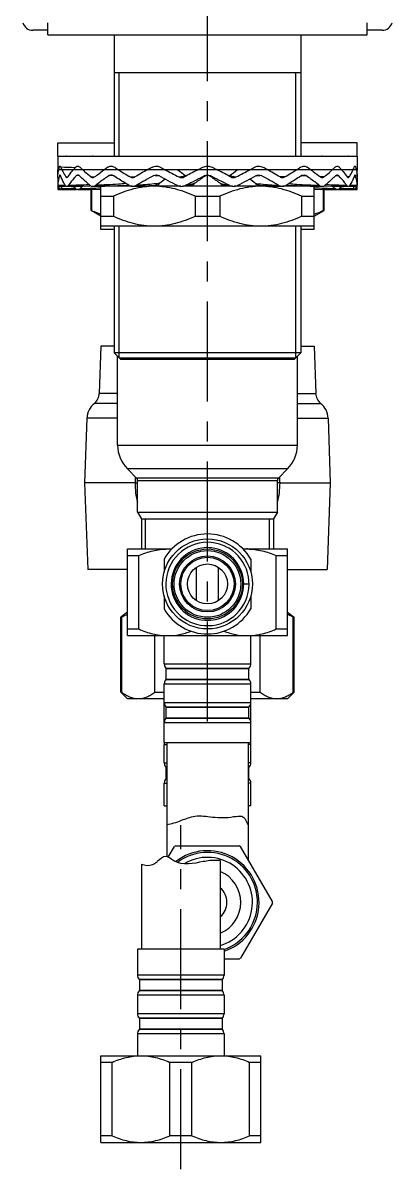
# Model space of a CAD drawing. Extents: x 0 to 1693, y 0 to 1240.
# Drawn here: x 1239.2 to 1294.7, y 260.4 to 432.3 of the extents above; entities that cross this region are included whole.
import ezdxf

# ---------------------------------------------------------------- set-up
doc = ezdxf.new("R2010")
doc.units = 0
doc.header["$LTSCALE"] = 40
doc.header["$MEASUREMENT"] = 0
doc.linetypes.add('CENTER', pattern=[0.6, 0.375, -0.075, 0.075, -0.075])
doc.layers.get('0').update_dxf_attribs({"linetype": 'CONTINUOUS'})
for name, color, linetype in [('DEF_LAYER_ASSEM_MEMBER', 7, 'CONTINUOUS'), ('DEF_LAYER_AXIS', 7, 'CONTINUOUS'), ('DEF_LAYER_ROUND_FEAT', 7, 'CONTINUOUS'), ('MEMBER', 7, 'CONTINUOUS')]:
    doc.layers.add(name, color=color, linetype=linetype)

msp = doc.modelspace()

# ---------------------------------------------------------------- linework, layer by layer
at = {"color": 7, "linetype": 'Continuous'}
for p, q in [((1253.43, 368.93), (1253.43, 382.26)), ((1280.43, 368.93), (1280.43, 382.26)), ((1256.28, 364), (1254.89, 365.39)), ((1277.58, 364), (1278.96, 365.39)), ((1256.43, 358.9), (1256.43, 363.65)), ((1277.43, 358.9), (1277.43, 363.65))]:
    msp.add_line(p, q, dxfattribs=at)
at = {"color": 9, "linetype": 'Continuous'}
for p, q in [((1253.43, 368.93), (1280.43, 368.93)), ((1278.96, 365.39), (1254.89, 365.39)), ((1277.58, 364), (1256.28, 364)), ((1256.43, 363.65), (1277.43, 363.65))]:
    msp.add_line(p, q, dxfattribs=at)
at = {"color": 2, "linetype": 'Continuous'}
for p, q in [((1257.61, 353.36), (1257.61, 357.86)), ((1276.25, 353.36), (1276.25, 357.86))]:
    msp.add_line(p, q, dxfattribs=at)
at = {"color": 7, "linetype": 'Continuous'}
for centre, radius, start, end in [((1258.43, 368.93), 5, 180, 225), ((1275.43, 368.93), 5, 315, 0), ((1255.93, 363.65), 0.5, 0, 45), ((1277.93, 363.65), 0.5, 135, 180)]:
    msp.add_arc(centre, radius, start, end, dxfattribs=at)
at = {"layer": 'DEF_LAYER_ASSEM_MEMBER', "color": 7, "linetype": 'Continuous'}
for p, q in [((1242.93, 430.46), (1242.93, 432.26)), ((1290.93, 430.46), (1290.93, 432.26)), ((1242.93, 431.16), (1240.68, 431.16)), ((1242.93, 430.46), (1290.93, 430.46)), ((1252.93, 430.46), (1252.93, 412.26)), ((1280.93, 430.46), (1280.93, 412.26)), ((1293.18, 431.16), (1290.93, 431.16)), ((1280.93, 424.76), (1252.93, 424.76)), ((1244.43, 414.26), (1252.93, 414.26)), ((1244.43, 412.27), (1244.43, 414.26)), ((1289.43, 414.26), (1280.93, 414.26)), ((1289.43, 412.27), (1289.43, 414.26)), ((1244.43, 412.26), (1289.43, 412.26)), ((1244.43, 412.26), (1244.43, 410.26)), ((1289.43, 412.26), (1289.43, 410.26)), ((1244.43, 410.27), (1244.43, 410.23)), ((1244.43, 410.26), (1289.43, 410.26)), ((1244.43, 409.16), (1244.43, 410.1)), ((1244.43, 409.06), (1244.43, 409.16)), ((1244.57, 410.22), (1244.58, 410.26)), ((1263.42, 409.16), (1263.68, 409.29)), ((1265.57, 410.26), (1266.25, 410.6)), ((1267.61, 410.6), (1268.29, 410.26)), ((1270.18, 409.29), (1270.43, 409.16)), ((1289.28, 410.26), (1289.29, 410.22)), ((1289.43, 409.16), (1289.43, 410.1)), ((1244.43, 409.06), (1244.43, 407.91)), ((1244.44, 407.91), (1244.43, 407.75)), ((1244.43, 407.75), (1245.57, 407.77)), ((1244.44, 407.41), (1244.43, 407.25)), ((1244.47, 407.75), (1244.47, 407.74)), ((1245.79, 407.75), (1248.02, 407.79)), ((1248.02, 407.79), (1249.27, 407.82)), ((1249.71, 407.75), (1251.53, 407.79)), ((1255.61, 407.76), (1250.93, 407.76)), ((1250.93, 401.26), (1250.93, 407.76)), ((1251.45, 407.76), (1251.41, 407.79)), ((1252.93, 407.84), (1252.93, 407.76)), ((1262.94, 407.76), (1255.97, 407.76)), ((1258.15, 407.85), (1259.09, 407.92)), ((1263.15, 407.75), (1263.61, 407.8)), ((1270.67, 407.76), (1263.19, 407.76)), ((1269.36, 407.95), (1269.76, 407.87)), ((1269.76, 407.87), (1270.25, 407.8)), ((1277.89, 407.76), (1270.92, 407.76)), ((1276.95, 407.79), (1278.14, 407.75)), ((1282.93, 407.76), (1278.25, 407.76)), ((1279.04, 407.92), (1280.46, 407.85)), ((1280.93, 407.84), (1280.93, 407.76)), ((1282.45, 407.79), (1282.41, 407.76)), ((1282.93, 401.26), (1282.93, 407.76)), ((1284.45, 407.83), (1285.84, 407.79)), ((1285.84, 407.79), (1288.07, 407.75)), ((1288.14, 407.77), (1289.43, 407.75)), ((1289.39, 407.74), (1289.39, 407.75)), ((1289.43, 407.75), (1289.42, 407.91)), ((1289.43, 407.25), (1289.42, 407.41)), ((1289.43, 409.09), (1289.43, 409.06)), ((1289.43, 409.06), (1289.43, 407.91)), ((1244.43, 407.25), (1244.76, 407.25)), ((1244.77, 407.25), (1247.08, 407.29)), ((1244.77, 407.25), (1247.03, 407.29)), ((1245.79, 407.25), (1247.11, 407.27)), ((1247.03, 407.29), (1247.26, 407.29)), ((1247.45, 407.25), (1249.48, 407.29)), ((1249.43, 404.12), (1249.43, 407.29)), ((1249.48, 407.29), (1250.93, 407.33)), ((1249.53, 404.12), (1249.53, 407.29)), ((1250.93, 406.26), (1252.79, 406.26)), ((1252.79, 406.26), (1252.79, 403.26)), ((1265.07, 406.26), (1268.79, 406.26)), ((1265.07, 406.26), (1265.07, 403.26)), ((1268.79, 406.26), (1268.79, 403.26)), ((1281.07, 406.26), (1282.93, 406.26)), ((1281.07, 406.26), (1281.07, 403.26)), ((1282.93, 407.33), (1284.38, 407.29)), ((1284.33, 404.12), (1284.33, 407.29)), ((1284.38, 407.29), (1286.41, 407.25)), ((1284.43, 404.12), (1284.43, 407.29)), ((1286.53, 407.28), (1288.07, 407.25)), ((1286.59, 407.29), (1286.83, 407.29)), ((1286.78, 407.29), (1289.09, 407.25)), ((1289.09, 407.25), (1289.43, 407.25)), ((1249.43, 404.12), (1249.53, 404.12)), ((1250.93, 403.26), (1249.43, 404.12)), ((1282.93, 403.26), (1284.43, 404.12)), ((1284.33, 404.12), (1284.43, 404.12)), ((1250.93, 403.26), (1252.79, 403.26)), ((1265.07, 403.26), (1268.79, 403.26)), ((1281.07, 403.26), (1282.93, 403.26)), ((1282.93, 401.76), (1250.93, 401.76)), ((1252.93, 401.26), (1250.93, 401.26)), ((1252.93, 401.76), (1252.93, 382.76)), ((1280.93, 401.76), (1280.93, 382.76)), ((1282.93, 401.26), (1280.93, 401.26)), ((1250.93, 383.76), (1250.68, 376.69)), ((1252.93, 383.76), (1250.93, 383.76)), ((1280.93, 383.76), (1282.93, 383.76)), ((1282.93, 383.76), (1283.18, 376.69)), ((1280.93, 382.76), (1252.93, 382.76)), ((1253.93, 381.76), (1252.93, 382.76)), ((1253.68, 382.01), (1280.18, 382.01)), ((1279.93, 381.76), (1253.93, 381.76)), ((1279.93, 381.76), (1280.93, 382.76)), ((1248.81, 372.96), (1248.47, 363.26)), ((1285.04, 372.96), (1285.38, 363.26)), ((1256.04, 363.26), (1248.47, 363.26)), ((1248.47, 363.26), (1248.93, 350.26)), ((1256.04, 363.26), (1256.44, 363.26)), ((1277.82, 363.26), (1277.42, 363.26)), ((1277.82, 363.26), (1285.38, 363.26)), ((1285.38, 363.26), (1284.93, 350.26)), ((1254.93, 353.36), (1261.58, 353.36)), ((1254.93, 340.36), (1254.93, 353.36)), ((1272.25, 353.36), (1278.93, 353.36)), ((1278.93, 340.36), (1278.93, 353.36)), ((1254.93, 352.36), (1256.6, 352.36)), ((1256.6, 341.36), (1256.6, 352.36)), ((1277.26, 352.36), (1278.93, 352.36)), ((1277.26, 341.36), (1277.26, 352.36)), ((1254.93, 350.26), (1248.93, 350.26)), ((1265.26, 345.61), (1265.26, 350.61)), ((1268.6, 345.63), (1268.6, 350.6)), ((1278.93, 350.26), (1284.93, 350.26)), ((1254.93, 343.86), (1253.93, 343.11)), ((1278.93, 343.86), (1279.93, 343.11)), ((1253.93, 343.11), (1254.04, 343.11)), ((1253.93, 331.86), (1253.93, 343.11)), ((1254.04, 331.86), (1254.04, 343.11)), ((1279.82, 343.11), (1279.93, 343.11)), ((1279.82, 331.86), (1279.82, 343.11)), ((1279.93, 331.86), (1279.93, 343.11)), ((1254.93, 341.36), (1256.6, 341.36)), ((1277.26, 341.36), (1278.93, 341.36)), ((1254.93, 340.36), (1278.93, 340.36)), ((1259.04, 331.86), (1259.04, 340.36)), ((1260.43, 336.15), (1260.43, 340.36)), ((1273.43, 336.15), (1273.43, 340.36)), ((1274.82, 331.86), (1274.82, 340.36)), ((1260.73, 335.43), (1260.67, 335.5)), ((1260.73, 335.43), (1273.13, 335.43)), ((1260.73, 333.83), (1260.73, 335.43)), ((1273.13, 335.43), (1273.19, 335.5)), ((1273.13, 333.83), (1273.13, 335.43)), ((1260.67, 333.76), (1260.73, 333.83)), ((1260.73, 333.83), (1273.13, 333.83)), ((1273.19, 333.76), (1273.13, 333.83)), ((1253.93, 331.86), (1254.04, 331.86)), ((1253.93, 331.86), (1254.93, 330.86)), ((1259.04, 331.86), (1260.43, 331.86)), ((1260.43, 324.36), (1260.43, 333.11)), ((1273.43, 324.36), (1273.43, 333.11)), ((1273.43, 331.86), (1274.82, 331.86)), ((1279.93, 331.86), (1278.93, 330.86)), ((1279.82, 331.86), (1279.93, 331.86)), ((1260.43, 330.86), (1254.93, 330.86)), ((1278.93, 330.86), (1273.43, 330.86)), ((1260.73, 329.63), (1260.67, 329.7)), ((1260.73, 329.63), (1273.13, 329.63)), ((1260.73, 328.03), (1260.73, 329.63)), ((1273.13, 329.63), (1273.19, 329.7)), ((1273.13, 328.03), (1273.13, 329.63)), ((1260.67, 327.96), (1260.73, 328.03)), ((1260.73, 328.03), (1273.13, 328.03)), ((1273.19, 327.96), (1273.13, 328.03)), ((1260.43, 324.36), (1273.43, 324.36)), ((1260.43, 321.29), (1260.43, 324.05)), ((1260.83, 324.36), (1260.83, 307.19)), ((1273.03, 324.36), (1273.03, 306.79)), ((1273.43, 321.29), (1273.43, 324.05)), ((1260.73, 320.57), (1260.67, 320.64)), ((1260.73, 320.57), (1260.83, 320.57)), ((1260.73, 318.97), (1260.73, 320.57)), ((1273.13, 320.57), (1273.03, 320.57)), ((1273.13, 320.57), (1273.19, 320.64)), ((1273.13, 318.97), (1273.13, 320.57)), ((1260.43, 314.86), (1260.43, 318.25)), ((1260.67, 318.91), (1260.73, 318.97)), ((1260.73, 318.97), (1260.83, 318.97)), ((1273.13, 318.97), (1273.03, 318.97)), ((1273.19, 318.91), (1273.13, 318.97)), ((1273.43, 314.86), (1273.43, 318.25)), ((1260.43, 314.86), (1260.83, 314.86)), ((1273.43, 314.86), (1273.03, 314.86)), ((1261.02, 307.12), (1261.96, 308.74)), ((1262.15, 308.86), (1271.71, 308.86)), ((1276.68, 300.47), (1271.9, 308.74)), ((1257.03, 306.06), (1257.03, 293.36)), ((1268.83, 306.66), (1268.83, 293.36)), ((1276.68, 300.24), (1271.9, 291.97)), ((1269.41, 293.36), (1256.41, 293.36)), ((1256.41, 293.36), (1256.41, 289.46)), ((1269.41, 293.36), (1269.41, 289.46)), ((1271.71, 291.86), (1269.41, 291.86)), ((1256.66, 288.81), (1256.71, 288.74)), ((1269.17, 288.81), (1269.11, 288.74)), ((1256.71, 287.14), (1256.66, 287.07)), ((1269.11, 288.74), (1256.71, 288.74)), ((1256.71, 288.74), (1256.71, 287.14)), ((1269.11, 287.14), (1256.71, 287.14)), ((1269.11, 288.74), (1269.11, 287.14)), ((1269.11, 287.14), (1269.17, 287.07)), ((1256.41, 286.42), (1256.41, 283.66)), ((1269.41, 286.42), (1269.41, 283.66)), ((1256.66, 283.01), (1256.71, 282.94)), ((1269.11, 282.94), (1256.71, 282.94)), ((1256.71, 282.94), (1256.71, 281.34)), ((1269.17, 283.01), (1269.11, 282.94)), ((1269.11, 282.94), (1269.11, 281.34)), ((1256.41, 280.62), (1256.41, 277.36)), ((1256.71, 281.34), (1256.66, 281.27)), ((1269.11, 281.34), (1256.71, 281.34)), ((1269.11, 281.34), (1269.17, 281.27)), ((1269.41, 280.62), (1269.41, 277.36)), ((1250.93, 277.36), (1274.93, 277.36)), ((1250.93, 264.36), (1250.93, 277.36)), ((1274.93, 264.36), (1274.93, 277.36)), ((1252.6, 276.36), (1250.93, 276.36)), ((1252.6, 265.36), (1252.6, 276.36)), ((1264.6, 276.36), (1261.26, 276.36)), ((1261.26, 265.36), (1261.26, 276.36)), ((1264.6, 265.36), (1264.6, 276.36)), ((1274.93, 276.36), (1273.26, 276.36)), ((1273.26, 265.36), (1273.26, 276.36)), ((1252.6, 265.36), (1250.93, 265.36)), ((1264.6, 265.36), (1261.26, 265.36)), ((1274.93, 265.36), (1273.26, 265.36)), ((1250.93, 264.36), (1274.93, 264.36))]:
    msp.add_line(p, q, dxfattribs=at)
at = {"layer": 'DEF_LAYER_ASSEM_MEMBER', "color": 2, "linetype": 'Continuous'}
for p, q in [((1253.68, 412.26), (1253.68, 424.76)), ((1280.18, 412.26), (1280.18, 424.76)), ((1253.68, 407.76), (1253.68, 407.86)), ((1280.18, 407.76), (1280.18, 407.86)), ((1253.68, 382.01), (1253.68, 401.76)), ((1280.18, 382.01), (1280.18, 401.76))]:
    msp.add_line(p, q, dxfattribs=at)
at = {"layer": 'DEF_LAYER_ASSEM_MEMBER', "color": 9, "linetype": 'Continuous'}
for p, q in [((1244.54, 410.1), (1244.44, 410.1)), ((1244.77, 409.36), (1244.7, 409.36)), ((1244.85, 409.35), (1244.77, 409.36)), ((1245.65, 409.16), (1245.78, 409.16)), ((1245.78, 409.16), (1245.93, 409.16)), ((1247.44, 409.35), (1247.24, 409.36)), ((1247.65, 409.35), (1247.44, 409.35)), ((1249.43, 409.16), (1249.7, 409.16)), ((1249.7, 409.16), (1249.96, 409.17)), ((1252.47, 409.35), (1252.16, 409.36)), ((1252.78, 409.34), (1252.47, 409.35)), ((1255.33, 409.16), (1255.69, 409.17)), ((1255.69, 409.17), (1256.03, 409.18)), ((1259.62, 409.31), (1259.61, 409.31)), ((1259.72, 409.31), (1259.62, 409.31)), ((1262.99, 409.2), (1263.04, 409.21)), ((1263.33, 409.26), (1263.4, 409.27)), ((1270.53, 409.26), (1270.46, 409.27)), ((1270.87, 409.2), (1270.81, 409.21)), ((1274.14, 409.31), (1274.24, 409.31)), ((1274.24, 409.31), (1274.25, 409.31)), ((1278.17, 409.17), (1277.82, 409.18)), ((1278.53, 409.16), (1278.17, 409.17)), ((1281.08, 409.34), (1281.39, 409.35)), ((1281.39, 409.35), (1281.7, 409.36)), ((1284.16, 409.16), (1283.9, 409.17)), ((1284.42, 409.16), (1284.16, 409.16)), ((1286.21, 409.35), (1286.41, 409.35)), ((1286.41, 409.35), (1286.62, 409.36)), ((1288.07, 409.16), (1287.93, 409.16)), ((1288.21, 409.16), (1288.07, 409.16)), ((1289.01, 409.35), (1289.09, 409.36)), ((1289.09, 409.36), (1289.15, 409.36)), ((1289.31, 410.1), (1289.42, 410.1)), ((1244.66, 407.42), (1244.44, 407.41)), ((1289.2, 407.42), (1289.42, 407.41)), ((1253.43, 376.69), (1250.68, 376.69)), ((1280.43, 376.69), (1283.18, 376.69)), ((1253.43, 375.2), (1249.93, 375.2)), ((1280.43, 375.2), (1283.92, 375.2)), ((1253.43, 372.96), (1248.81, 372.96)), ((1280.43, 372.96), (1285.04, 372.96)), ((1260.43, 336.15), (1273.43, 336.15)), ((1260.67, 335.5), (1273.19, 335.5)), ((1260.67, 333.76), (1273.19, 333.76)), ((1260.43, 333.11), (1273.43, 333.11)), ((1260.43, 330.35), (1273.43, 330.35)), ((1260.67, 329.7), (1273.19, 329.7)), ((1260.43, 327.31), (1273.43, 327.31)), ((1260.67, 327.96), (1273.19, 327.96)), ((1260.43, 324.05), (1260.83, 324.05)), ((1273.43, 324.05), (1273.03, 324.05)), ((1260.43, 321.29), (1260.83, 321.29)), ((1260.67, 320.64), (1260.83, 320.64)), ((1273.43, 321.29), (1273.03, 321.29)), ((1273.19, 320.64), (1273.03, 320.64)), ((1260.43, 318.25), (1260.83, 318.25)), ((1260.67, 318.91), (1260.83, 318.91)), ((1273.19, 318.91), (1273.03, 318.91)), ((1273.43, 318.25), (1273.03, 318.25)), ((1269.41, 289.46), (1256.41, 289.46)), ((1269.17, 288.81), (1256.66, 288.81)), ((1269.41, 286.42), (1256.41, 286.42)), ((1269.17, 287.07), (1256.66, 287.07)), ((1269.41, 283.66), (1256.41, 283.66)), ((1269.17, 283.01), (1256.66, 283.01)), ((1269.41, 280.62), (1256.41, 280.62)), ((1269.17, 281.27), (1256.66, 281.27))]:
    msp.add_line(p, q, dxfattribs=at)
at = {"layer": 'DEF_LAYER_ASSEM_MEMBER', "color": 7, "linetype": 'Continuous'}
for points in [[(1251.53, 407.79), (1253.39, 407.85), (1254.82, 407.92)], [(1255.71, 407.75), (1256.91, 407.79), (1258.15, 407.85)], [(1263.61, 407.8), (1264.1, 407.87), (1264.5, 407.95)], [(1274.76, 407.92), (1275.71, 407.85), (1276.95, 407.79)], [(1280.46, 407.85), (1282.33, 407.79), (1284.15, 407.75)]]:
    msp.add_lwpolyline(points, dxfattribs=at)
for centre, radius, start, end in [((1240.68, 432.71), 1.55, 196.9593, 270), ((1293.18, 432.71), 1.55, 270, 343.0407), ((1221.94, 408.77), 22.53, 3.3965, 3.7073), ((1250.35, 410.46), 5.93, 183.4056, 187.3041), ((1250.88, 408.85), 6.46, 164.2226, 167.3893), ((1252.05, 413.46), 7.7, 201.7823, 204.5847), ((1258.9, 399.64), 16.09, 137.0681, 138.7294), ((1262.65, 425.96), 21.36, 225.9329, 227.2845), ((1278.33, 371.94), 46.81, 124.3068, 125.0517), ((1286.24, 461.87), 61.1, 237.034, 237.6355), ((1291.95, 470.91), 71.8, 237.6513, 239.3296), ((1309.84, 316.66), 107.01, 118.9959, 120.1877), ((1318.09, 300.7), 123.76, 118.5973, 119.9655), ((1289.21, 445.5), 47.41, 228.0167, 228.3117), ((1323.38, 292.43), 134.76, 118.732, 119.0367), ((1366.75, 608.76), 226.36, 241.753, 242.5361), ((1348.19, 575.29), 186.87, 241.7965, 242.022), ((1370.97, 618.23), 235.48, 242.0303, 242.606), ((1360.34, 540.21), 162.71, 232.9994, 233.5446), ((1538.41, -124.81), 600.62, 117.01774, 117.22022), ((1664.69, -372.85), 877.71, 116.97789, 117.18515), ((1581.57, -26.72), 537.91, 125.8679, 126.0464), ((1266.93, 408.46), 0.899, 54.1055, 125.8945), ((961.99, -191.31), 673.82, 62.7835, 63.05346), ((952.29, -26.72), 537.91, 53.9536, 54.1321), ((995.45, -124.81), 600.62, 62.77978, 62.98226), ((1269.68, 410.03), 0.874, 302.7864, 306.4604), ((1179.14, 532.66), 153.31, 306.4387, 307.0174), ((1154.42, 634.37), 253.7, 297.4147, 297.949), ((1176.25, 591.47), 206.8, 297.4269, 298.284), ((1185.67, 575.29), 186.87, 297.978, 298.2035), ((1219.75, 307.79), 115.63, 59.9864, 61.4508), ((1210.48, 292.43), 134.76, 60.9633, 61.268), ((1221.29, 311.86), 112.53, 59.8415, 60.9749), ((1244.65, 445.5), 47.41, 311.6883, 311.9833), ((1240.09, 473.88), 75.28, 300.7092, 302.31), ((1247.62, 461.87), 61.1, 302.3645, 302.966), ((1255.52, 371.94), 46.81, 54.9483, 55.6932), ((1271.21, 425.96), 21.36, 312.7155, 314.0671), ((1274.96, 399.64), 16.09, 41.2706, 42.9319), ((1281.81, 413.46), 7.7, 335.4153, 338.2177), ((1282.98, 408.85), 6.46, 12.6107, 15.7774), ((1283.5, 410.46), 5.93, 352.6959, 356.5944), ((1311.91, 408.77), 22.53, 176.2927, 176.6035), ((1311.77, 409.95), 22.36, 182.04, 182.2277), ((1311.76, 409.95), 22.35, 182.04, 182.2277), ((1250.34, 407.06), 5.91, 173.3653, 176.5971), ((1250.88, 409.17), 6.47, 192.6741, 195.7769), ((1252.05, 404.55), 7.7, 155.4027, 158.2176), ((1258.88, 418.36), 16.07, 221.2235, 222.9326), ((1262.73, 391.98), 21.47, 132.5706, 134.0647), ((1310.1, 346.07), 79.96, 128.269, 129.0061), ((1223.76, 346.07), 79.96, 50.9939, 51.731), ((1271.13, 391.98), 21.47, 45.9353, 47.4294), ((1274.98, 418.36), 16.07, 317.0674, 318.7765), ((1281.81, 404.55), 7.7, 21.7824, 24.5973), ((1282.97, 409.17), 6.47, 344.2231, 347.3259), ((1283.52, 407.06), 5.91, 3.4029, 6.6347), ((1248.68, 376.76), 2, 308.7374, 358), ((1285.17, 376.76), 2, 182, 231.2626), ((1251.81, 372.86), 3, 128.7374, 178), ((1282.05, 372.86), 3, 2, 51.2626), ((1260.93, 344.31), 9.04, 86.0589, 89.992), ((1272.93, 344.33), 9.03, 90.011, 94.0114), ((1261.43, 336.15), 1, 180, 220.6013), ((1272.43, 336.15), 1, 319.3987, 0), ((1261.43, 333.11), 1, 139.3987, 180), ((1272.43, 333.11), 1, 0, 40.6013), ((1261.43, 330.35), 1, 180, 220.6013), ((1272.43, 330.35), 1, 319.3987, 0), ((1261.43, 327.31), 1, 139.3987, 180), ((1272.43, 327.31), 1, 0, 40.6013), ((1261.43, 324.05), 1, 162.2538, 180), ((1272.43, 324.05), 1, 0, 17.7462), ((1261.43, 321.29), 1, 180, 220.8035), ((1272.43, 321.29), 1, 319.1965, 0), ((1261.43, 318.25), 1, 139.1965, 180), ((1272.43, 318.25), 1, 0, 40.8035), ((1266.93, 300.36), 9.75, 119.3321, 120.6679), ((1266.93, 300.36), 7.75, 288.7443, 127.9748), ((1266.93, 300.36), 9.75, 59.3321, 60.6679), ((1266.93, 300.36), 6.75, 286.3909, 121.1873), ((1270.31, 284.42), 22.41, 99.7265, 100.3269), ((1266.93, 300.36), 5, 292.4466, 67.5534), ((1266.93, 300.36), 2.9, 311.2547, 48.7453), ((1266.93, 300.36), 9.75, 359.3321, 0.6679), ((1266.93, 300.36), 9.75, 299.3321, 300.6679), ((1257.41, 289.46), 1, 180, 220.6013), ((1268.41, 289.46), 1, 319.3987, 0), ((1257.41, 286.42), 1, 139.3987, 180), ((1268.41, 286.42), 1, 0, 40.6013), ((1257.41, 283.66), 1, 180, 220.6013), ((1268.41, 283.66), 1, 319.3987, 0), ((1257.41, 280.62), 1, 139.3987, 180), ((1268.41, 280.62), 1, 0, 40.6013)]:
    msp.add_arc(centre, radius, start, end, dxfattribs=at)
at = {"layer": 'DEF_LAYER_ASSEM_MEMBER', "color": 9, "linetype": 'Continuous'}
for centre, radius, start, end in [((1237.73, 151.3), 259.41, 87.9402, 88.4156), ((1256.34, 359.35), 50.07, 86.6641, 87.1197), ((1256.82, 367.77), 41.64, 86.1693, 86.6627), ((1261.54, 419.7), 10.6, 275.8712, 277.8581), ((1262.04, 416.13), 6.99, 278.2588, 280.649), ((1262.47, 413.89), 4.71, 281.3179, 284.5608), ((1271.38, 413.89), 4.71, 255.4392, 258.6821), ((1271.82, 416.13), 6.99, 259.351, 261.7422), ((1272.32, 419.7), 10.6, 262.1419, 264.1288), ((1277.03, 367.77), 41.64, 93.3373, 93.8307), ((1277.52, 359.35), 50.07, 92.8803, 93.3359), ((1236.5, 696.29), 288.48, 271.5767, 271.796), ((1237.73, 666.72), 259.41, 271.5844, 272.0598), ((1239.81, 625.99), 218.16, 271.6323, 272.4471), ((1242.19, 590.34), 183.02, 271.7537, 272.7362), ((1262.82, 415.57), 7.7, 282.4322, 283.4145), ((1271.03, 415.57), 7.7, 256.5855, 257.5668), ((1291.67, 590.35), 183.02, 267.2638, 268.2463), ((1294.04, 625.99), 218.16, 267.5529, 268.3677), ((1296.13, 666.72), 259.41, 267.9402, 268.4156), ((1297.36, 696.29), 288.49, 268.204, 268.4233), ((1268.14, 363.21), 12.1, 176.1652, 179.7708), ((1268.13, 363.31), 12.09, 180.2306, 194.123), ((1268.17, 363.21), 12.13, 175.3756, 176.1673), ((1265.76, 363.3), 12.06, 345.8559, 359.7872), ((1265.69, 363.21), 12.13, 3.8327, 4.6245), ((1265.72, 363.21), 12.1, 0.2292, 3.8348)]:
    msp.add_arc(centre, radius, start, end, dxfattribs=at)
at = {"layer": 'DEF_LAYER_ASSEM_MEMBER', "color": 2, "linetype": 'Continuous'}
msp.add_arc((1266.93, 300.36), 7.5, 289.3546, 127.0341, dxfattribs=at)
at = {"layer": 'DEF_LAYER_ASSEM_MEMBER', "color": 7, "linetype": 'Continuous'}
for points, start_tangent, end_tangent in [([(1244.43, 409.16), (1244.45, 409.42), (1244.57, 410.22)], (0.035615, 0.999366), (0.212683, 0.977121)), ([(1244.7, 409.36), (1244.6, 409), (1244.44, 407.91)], (-0.292436, -0.956285), (-0.059274, -0.998242)), ([(1244.66, 410.6), (1244.71, 410.73), (1244.77, 410.77)], (0.271704, 0.962381), (0.999877, -0.015676)), ([(1244.7, 409.36), (1244.74, 409.43), (1244.77, 409.45)], (0.292436, 0.956285), (0.999956, -0.009416)), ([(1244.77, 410.77), (1244.83, 410.73), (1244.9, 410.6)], (0.999877, -0.015676), (0.370812, -0.928708)), ([(1244.77, 409.45), (1244.81, 409.43), (1244.85, 409.36)], (0.999956, -0.009416), (0.351941, -0.936022)), ([(1245.56, 407.91), (1245.35, 408.27), (1244.85, 409.36)], (-0.524137, 0.851634), (-0.351941, 0.936022)), ([(1245.05, 410.26), (1245.18, 409.98), (1245.65, 409.16)], (0.415782, -0.909464), (0.53783, -0.843053)), ([(1245.65, 409.16), (1245.68, 409.12), (1245.79, 409.06)], (0.53783, -0.843053), (0.999951, 0.009859)), ([(1245.79, 409.06), (1245.82, 409.07), (1245.93, 409.16)], (0.999951, 0.009859), (0.576165, 0.817334)), ([(1245.93, 409.16), (1246.13, 409.43), (1246.8, 410.26)], (0.576165, 0.817334), (0.659445, 0.751753)), ([(1247.24, 409.36), (1246.91, 409), (1246.03, 407.91)], (-0.689024, -0.724738), (-0.588051, -0.808824)), ([(1247.11, 410.6), (1247.27, 410.73), (1247.45, 410.77)], (0.680963, 0.732318), (0.999842, -0.017795)), ([(1247.24, 409.36), (1247.29, 409.4), (1247.45, 409.45)], (0.689024, 0.724738), (0.999943, -0.010692)), ([(1247.45, 410.77), (1247.54, 410.76), (1247.79, 410.6)], (0.999842, -0.017795), (0.718396, -0.695634)), ([(1247.45, 409.45), (1247.5, 409.45), (1247.65, 409.36)], (0.999943, -0.010692), (0.711467, -0.70272)), ([(1249.26, 407.91), (1248.83, 408.27), (1247.65, 409.36)], (-0.772382, 0.635159), (-0.711467, 0.70272)), ([(1248.16, 410.26), (1248.46, 409.98), (1249.43, 409.16)], (0.734606, -0.678494), (0.777072, -0.629412)), ([(1249.43, 409.16), (1249.5, 409.12), (1249.7, 409.06)], (0.777072, -0.629412), (0.999927, 0.012085)), ([(1249.7, 409.06), (1249.76, 409.07), (1249.96, 409.16)], (0.999927, 0.012085), (0.790157, 0.612905)), ([(1249.96, 409.16), (1250.32, 409.43), (1251.45, 410.26)], (0.790157, 0.612905), (0.818579, 0.574394)), ([(1252.16, 409.36), (1251.63, 409), (1250.14, 407.91)], (-0.828759, -0.559606), (-0.794207, -0.607648)), ([(1251.95, 410.6), (1252.08, 410.68), (1252.49, 410.77)], (0.825977, 0.563704), (0.999713, -0.023956)), ([(1252.16, 409.36), (1252.23, 409.4), (1252.47, 409.45)], (0.828759, 0.559606), (0.999896, -0.014393)), ([(1252.47, 409.45), (1252.55, 409.45), (1252.78, 409.36)], (0.999896, -0.014393), (0.836538, -0.547909)), ([(1252.49, 410.77), (1252.62, 410.75), (1252.99, 410.6)], (0.999713, -0.023956), (0.838951, -0.544207)), ([(1255.09, 407.91), (1254.5, 408.27), (1252.78, 409.36)], (-0.857942, 0.513747), (-0.836538, 0.547909)), ([(1255.33, 409.16), (1255.69, 409.06)], (0.859605, -0.510959), (0.999829, 0.018513)), ([(1255.69, 409.06), (1255.95, 409.12), (1256.03, 409.16)], (0.999829, 0.018513), (0.864249, 0.503063)), ([(1258.6, 410.6), (1259.29, 410.77)], (0.876857, 0.480752), (0.99899, -0.044944)), ([(1258.85, 409.36), (1259.25, 409.45)], (0.877814, 0.479002), (0.999634, -0.027069)), ([(1259.25, 409.45), (1259.62, 409.36)], (0.999634, -0.027069), (0.880452, -0.474135)), ([(1259.29, 410.77), (1259.88, 410.6)], (0.99899, -0.044944), (0.881256, -0.472639)), ([(1262.62, 409.16), (1263.07, 409.06)], (0.887616, -0.460584), (0.998579, 0.053286)), ([(1263.07, 409.06), (1263.42, 409.16)], (0.998579, 0.053286), (0.888816, 0.458263)), ([(1266.25, 410.6), (1266.93, 410.77)], (0.891005, 0.453993), (1, 0)), ([(1266.52, 409.36), (1266.93, 409.45)], (0.891059, 0.453888), (1, 0)), ([(1266.93, 410.77), (1267.61, 410.6)], (1, 0), (0.891005, -0.453993)), ([(1266.93, 409.45), (1267.34, 409.36)], (1, 0), (0.891059, -0.453888)), ([(1270.43, 409.16), (1270.79, 409.06)], (0.888816, -0.458263), (0.998588, -0.053131)), ([(1270.79, 409.06), (1271.24, 409.16)], (0.998588, -0.053131), (0.887616, 0.460584)), ([(1273.98, 410.6), (1274.56, 410.77)], (0.881256, 0.472639), (0.99899, 0.044932)), ([(1274.24, 409.36), (1274.6, 409.45)], (0.880452, 0.474135), (0.999635, 0.027025)), ([(1274.56, 410.77), (1275.26, 410.6)], (0.99899, 0.044932), (0.876857, -0.480752)), ([(1274.6, 409.45), (1275.01, 409.36)], (0.999635, 0.027025), (0.877814, -0.479002)), ([(1277.82, 409.16), (1277.91, 409.12), (1278.17, 409.06)], (0.864249, -0.503063), (0.999829, -0.018495)), ([(1278.17, 409.06), (1278.53, 409.16)], (0.999829, -0.018495), (0.859605, 0.510959)), ([(1281.08, 409.36), (1280.52, 409), (1278.76, 407.91)], (-0.836538, -0.547909), (-0.857942, -0.513747)), ([(1280.86, 410.6), (1280.99, 410.67), (1281.37, 410.77)], (0.838951, 0.544207), (0.999713, 0.023942)), ([(1281.08, 409.36), (1281.15, 409.4), (1281.38, 409.45)], (0.836538, 0.547909), (0.999896, 0.014389)), ([(1281.37, 410.77), (1281.78, 410.68), (1281.91, 410.6)], (0.999713, 0.023942), (0.825977, -0.563704)), ([(1281.38, 409.45), (1281.63, 409.4), (1281.7, 409.36)], (0.999896, 0.014389), (0.828759, -0.559606)), ([(1283.72, 407.91), (1283.24, 408.27), (1281.7, 409.36)], (-0.794207, 0.607648), (-0.828759, 0.559606)), ([(1282.41, 410.26), (1282.79, 409.98), (1283.9, 409.16)], (0.818579, -0.574394), (0.790157, -0.612905)), ([(1283.9, 409.16), (1283.96, 409.12), (1284.16, 409.06)], (0.790157, -0.612905), (0.999927, -0.012075)), ([(1284.16, 409.06), (1284.23, 409.07), (1284.42, 409.16)], (0.999927, -0.012075), (0.777072, 0.629412)), ([(1284.42, 409.16), (1284.76, 409.43), (1285.7, 410.26)], (0.777072, 0.629412), (0.734606, 0.678494)), ([(1286.21, 409.36), (1285.83, 409), (1284.59, 407.91)], (-0.711467, -0.70272), (-0.772382, -0.635159)), ([(1286.07, 410.6), (1286.15, 410.67), (1286.41, 410.77)], (0.718396, 0.695634), (0.999842, 0.017774)), ([(1286.21, 409.36), (1286.26, 409.4), (1286.41, 409.45)], (0.711467, 0.70272), (0.999943, 0.01068)), ([(1286.41, 410.77), (1286.58, 410.73), (1286.75, 410.6)], (0.999842, 0.017774), (0.680963, -0.732318)), ([(1286.41, 409.45), (1286.47, 409.45), (1286.62, 409.36)], (0.999943, 0.01068), (0.689024, -0.724738)), ([(1287.83, 407.91), (1287.56, 408.27), (1286.62, 409.36)], (-0.588051, 0.808824), (-0.689024, 0.724738)), ([(1287.06, 410.26), (1287.29, 409.98), (1287.93, 409.16)], (0.659445, -0.751753), (0.576165, -0.817334)), ([(1287.93, 409.16), (1287.96, 409.12), (1288.07, 409.06)], (0.576165, -0.817334), (0.999952, -0.009837)), ([(1288.07, 409.06), (1288.11, 409.07), (1288.21, 409.16)], (0.999952, -0.009837), (0.53783, 0.843053)), ([(1288.21, 409.16), (1288.38, 409.43), (1288.81, 410.26)], (0.53783, 0.843053), (0.415782, 0.909464)), ([(1289.01, 409.36), (1288.87, 409), (1288.3, 407.91)], (-0.351941, -0.936022), (-0.524137, -0.851634)), ([(1288.96, 410.6), (1289.02, 410.73), (1289.09, 410.77)], (0.370812, 0.928708), (0.999878, 0.015607)), ([(1289.01, 409.36), (1289.05, 409.43), (1289.09, 409.45)], (0.351941, 0.936022), (0.999956, 0.009371)), ([(1289.09, 410.77), (1289.14, 410.73), (1289.2, 410.6)], (0.999878, 0.015607), (0.271704, -0.962381)), ([(1289.09, 409.45), (1289.1, 409.45), (1289.13, 409.41)], (0.999956, 0.009371), (0.458024, -0.88894)), ([(1289.13, 409.41), (1289.14, 409.4), (1289.15, 409.36)], (0.458024, -0.88894), (0.292436, -0.956285)), ([(1289.42, 407.91), (1289.39, 408.27), (1289.15, 409.36)], (-0.059274, 0.998242), (-0.292436, 0.956285)), ([(1289.29, 410.22), (1289.34, 409.96), (1289.43, 409.16)], (0.212683, -0.977121), (0.035615, -0.999366)), ([(1244.77, 407.25), (1244.71, 407.29), (1244.66, 407.41)], (-0.999878, -0.015607), (-0.271704, 0.962381)), ([(1244.9, 407.41), (1244.83, 407.29), (1244.77, 407.25)], (-0.370812, -0.928708), (-0.999878, -0.015607)), ([(1245.56, 407.91), (1245.67, 407.79), (1245.79, 407.75)], (0.524137, -0.851634), (0.999865, 0.016408)), ([(1245.79, 407.75), (1245.85, 407.76), (1246.03, 407.91)], (0.999865, 0.016408), (0.588051, 0.808824)), ([(1247.45, 407.25), (1247.27, 407.29), (1247.11, 407.41)], (-0.999842, -0.017774), (-0.680963, 0.732318)), ([(1247.79, 407.41), (1247.71, 407.34), (1247.45, 407.25)], (-0.718396, -0.695634), (-0.999842, -0.017774)), ([(1249.26, 407.91), (1249.48, 407.79), (1249.71, 407.75)], (0.772382, -0.635159), (0.999798, 0.02011)), ([(1249.71, 407.75), (1249.82, 407.76), (1250.14, 407.91)], (0.999798, 0.02011), (0.794207, 0.607648)), ([(1258.93, 407.76), (1257.35, 407.65), (1255.8, 407.35), (1252.79, 406.26)], (-1, 0), (-0.905812, -0.42368)), ([(1254.82, 407.92), (1255.01, 407.95)], (0.998668, 0.051606), (0.943434, 0.331561)), ([(1255.09, 407.91), (1255.24, 407.84), (1255.71, 407.75)], (0.857942, -0.513747), (0.999526, 0.030778)), ([(1255.71, 407.75), (1255.86, 407.76), (1256.27, 407.91)], (0.999526, 0.030778), (0.865687, 0.500586)), ([(1265.07, 406.26), (1262.06, 407.35), (1260.5, 407.65), (1258.93, 407.76)], (-0.905812, 0.42368), (-1, 0)), ([(1259.09, 407.92), (1259.27, 407.95), (1259.78, 408.2)], (0.996872, 0.079032), (0.776961, 0.629549)), ([(1262.35, 407.91), (1263.15, 407.75)], (0.887157, -0.461468), (0.996106, 0.088169)), ([(1263.15, 407.75), (1263.69, 407.91)], (0.996106, 0.088169), (0.889158, 0.4576)), ([(1264.5, 407.95), (1265.05, 408.2)], (0.974726, 0.223404), (0.808366, 0.58868)), ([(1274.93, 407.76), (1273.35, 407.65), (1271.8, 407.35), (1268.79, 406.26)], (-1, 0), (-0.905812, -0.42368)), ([(1268.81, 408.2), (1269.36, 407.95)], (0.808366, -0.58868), (0.974705, -0.223496)), ([(1270.16, 407.91), (1270.71, 407.75)], (0.889158, -0.4576), (0.996107, -0.088158)), ([(1270.71, 407.75), (1271.5, 407.91)], (0.996107, -0.088158), (0.887157, 0.461468)), ([(1274.08, 408.2), (1274.24, 408.09), (1274.76, 407.92)], (0.776961, -0.629549), (0.996864, -0.079131)), ([(1281.07, 406.26), (1278.06, 407.35), (1276.5, 407.65), (1274.93, 407.76)], (-0.905812, 0.42368), (-1, 0)), ([(1277.58, 407.91), (1277.72, 407.84), (1278.14, 407.75)], (0.865687, -0.500586), (0.999527, -0.030767)), ([(1278.14, 407.75), (1278.62, 407.84), (1278.76, 407.91)], (0.999527, -0.030767), (0.857942, 0.513747)), ([(1278.85, 407.95), (1279.04, 407.92)], (0.943434, -0.331561), (0.998661, -0.051737)), ([(1283.72, 407.91), (1283.82, 407.84), (1284.15, 407.75)], (0.794207, -0.607648), (0.999798, -0.020094)), ([(1284.15, 407.75), (1284.38, 407.79), (1284.59, 407.91)], (0.999798, -0.020094), (0.772382, 0.635159)), ([(1286.41, 407.25), (1286.32, 407.26), (1286.07, 407.41)], (-0.999842, 0.017795), (-0.718396, 0.695634)), ([(1286.75, 407.41), (1286.58, 407.29), (1286.41, 407.25)], (-0.680963, -0.732318), (-0.999842, 0.017795)), ([(1287.83, 407.91), (1287.89, 407.84), (1288.07, 407.75)], (0.588051, -0.808824), (0.999866, -0.016378)), ([(1288.07, 407.75), (1288.19, 407.79), (1288.3, 407.91)], (0.999866, -0.016378), (0.524137, 0.851634)), ([(1289.09, 407.25), (1289.02, 407.29), (1288.96, 407.41)], (-0.999877, 0.015676), (-0.370812, 0.928708)), ([(1289.2, 407.41), (1289.14, 407.29), (1289.09, 407.25)], (-0.271704, -0.962381), (-0.999877, 0.015676)), ([(1245.74, 407.26), (1245.79, 407.25)], (0.960955, -0.276706), (0.999865, 0.016408)), ([(1245.79, 407.25), (1245.84, 407.26)], (0.999865, 0.016408), (0.950439, 0.310912)), ([(1288.01, 407.26), (1288.07, 407.25)], (0.950109, -0.311918), (0.999866, -0.016378)), ([(1288.07, 407.25), (1288.12, 407.26)], (0.999866, -0.016378), (0.960674, 0.277679)), ([(1249.53, 404.12), (1249.88, 403.97), (1250.93, 403.58)], (0.905812, -0.42368), (0.958092, -0.28646)), ([(1282.93, 403.58), (1283.28, 403.7), (1284.33, 404.12)], (0.958092, 0.28646), (0.905812, 0.42368)), ([(1258.93, 401.76), (1257.35, 401.86), (1255.8, 402.16), (1252.79, 403.26)], (-1, 0), (-0.905812, 0.42368)), ([(1265.07, 403.26), (1262.06, 402.16), (1260.5, 401.86), (1258.93, 401.76)], (-0.905812, -0.42368), (-1, 0)), ([(1274.93, 401.76), (1273.35, 401.86), (1271.8, 402.16), (1268.79, 403.26)], (-1, 0), (-0.905812, 0.42368)), ([(1281.07, 403.26), (1278.06, 402.16), (1276.5, 401.86), (1274.93, 401.76)], (-0.905812, -0.42368), (-1, 0)), ([(1256.6, 352.36), (1258.72, 353.09), (1260.93, 353.36)], (0.913923, 0.405887), (1, 0)), ([(1272.93, 353.36), (1275.13, 353.09), (1277.26, 352.36)], (1, 0), (0.913923, -0.405887)), ([(1254.93, 343.54), (1254.7, 343.45), (1254.04, 343.11)], (-0.932205, -0.361932), (-0.866176, -0.499739)), ([(1279.82, 343.11), (1279.6, 343.23), (1278.93, 343.54)], (-0.866176, 0.499739), (-0.932205, 0.361931)), ([(1256.6, 341.36), (1258.72, 340.62), (1260.93, 340.36)], (0.913923, -0.405887), (1, 0)), ([(1260.93, 340.36), (1262.72, 340.53), (1264.46, 341.03)], (1, 0), (0.937326, 0.348453)), ([(1269.4, 341.03), (1271.14, 340.53), (1272.93, 340.36)], (0.937435, -0.348161), (1, 0)), ([(1272.93, 340.36), (1275.13, 340.62), (1277.26, 341.36)], (1, 0), (0.913923, 0.405887)), ([(1256.54, 330.86), (1255.9, 330.93), (1255.26, 331.12), (1254.64, 331.44), (1254.04, 331.86)], (-1, 0), (-0.792624, 0.609711)), ([(1259.04, 331.86), (1258.43, 331.44), (1257.81, 331.12), (1257.18, 330.93), (1256.54, 330.86)], (-0.792624, -0.609711), (-1, 0)), ([(1277.32, 330.86), (1276.68, 330.93), (1276.05, 331.12), (1275.43, 331.44), (1274.82, 331.86)], (-1, 0), (-0.792624, 0.609711)), ([(1279.82, 331.86), (1279.22, 331.44), (1278.59, 331.12), (1277.96, 330.93), (1277.32, 330.86)], (-0.792624, -0.609711), (-1, 0)), ([(1263.03, 312.67), (1265.03, 313.28), (1267.66, 313.16), (1270.83, 313.22)], (0.933179, 0.359412), (0.980772, 0.195158)), ([(1270.83, 313.22), (1270.87, 313.22), (1272.09, 313.28), (1273.03, 311.95)], (0.980772, 0.195158), (0.430668, -0.902511)), ([(1260.83, 312.03), (1261.87, 312.27), (1263.03, 312.67)], (0.98247, 0.186418), (0.933179, 0.359412)), ([(1259.26, 306.36), (1258.69, 305.99), (1257.03, 306.06)], (-0.769036, -0.639205), (-0.908962, 0.416879)), ([(1259.44, 306.52), (1259.26, 306.36)], (-0.747714, -0.664021), (-0.769036, -0.639205)), ([(1266.3, 306.47), (1261.88, 306.59), (1260.62, 307.24), (1259.44, 306.52)], (-0.983865, -0.178915), (-0.747714, -0.664021)), ([(1268.83, 306.66), (1267.54, 306.64), (1266.53, 306.51)], (-1, -0.000702), (-0.985686, -0.168594)), ([(1252.6, 276.36), (1254.72, 277.09), (1256.93, 277.36)], (0.913923, 0.405887), (1, 0)), ([(1256.93, 277.36), (1259.13, 277.09), (1261.26, 276.36)], (1, 0), (0.913923, -0.405887)), ([(1264.6, 276.36), (1266.72, 277.09), (1268.93, 277.36)], (0.913923, 0.405887), (1, 0)), ([(1268.93, 277.36), (1271.13, 277.09), (1273.26, 276.36)], (1, -0.00004), (0.913923, -0.405887)), ([(1252.6, 265.36), (1254.72, 264.62), (1256.93, 264.36)], (0.913923, -0.405887), (1, 0)), ([(1256.93, 264.36), (1259.13, 264.62), (1261.26, 265.36)], (1, 0), (0.913923, 0.405887)), ([(1264.6, 265.36), (1266.72, 264.62), (1268.93, 264.36)], (0.913923, -0.405887), (1, 0)), ([(1268.93, 264.36), (1271.13, 264.62), (1273.26, 265.36)], (1, 0), (0.913923, 0.405887))]:
    msp.add_spline(points, degree=3, dxfattribs=dict(at, start_tangent=start_tangent, end_tangent=end_tangent))
at = {"layer": 'DEF_LAYER_ASSEM_MEMBER', "color": 9, "linetype": 'Continuous'}
for points, start_tangent, end_tangent in [([(1266.4, 409.18), (1266.44, 409.24), (1266.52, 409.36)], (0.479857, 0.877347), (0.655736, 0.75499)), ([(1267.46, 409.18), (1267.42, 409.24), (1267.34, 409.36)], (-0.479857, 0.877347), (-0.655736, 0.75499)), ([(1254.7, 408.15), (1253.56, 408.07), (1250.14, 407.91)], (-0.997276, -0.073767), (-0.999377, -0.035279)), ([(1259.78, 408.2), (1258.9, 408.1), (1256.27, 407.91)], (-0.99237, -0.123296), (-0.9986, -0.052901)), ([(1264.48, 408.05), (1264.28, 408.01), (1263.69, 407.91)], (-0.976531, -0.215379), (-0.990359, -0.138524)), ([(1265.05, 408.2), (1264.94, 408.17), (1264.61, 408.08)], (-0.953616, -0.301026), (-0.972695, -0.232089)), ([(1268.81, 408.2), (1268.92, 408.17), (1269.25, 408.08)], (0.953616, -0.301027), (0.972695, -0.232088)), ([(1269.38, 408.05), (1269.58, 408.01), (1270.16, 407.91)], (0.976527, -0.215396), (0.990359, -0.138524)), ([(1274.08, 408.2), (1274.96, 408.1), (1277.58, 407.91)], (0.99237, -0.123296), (0.9986, -0.052901)), ([(1279.16, 408.15), (1280.3, 408.07), (1283.72, 407.91)], (0.997276, -0.073767), (0.999377, -0.035279))]:
    msp.add_spline(points, degree=3, dxfattribs=dict(at, start_tangent=start_tangent, end_tangent=end_tangent))
at = {"layer": 'DEF_LAYER_AXIS', "color": 1, "linetype": 'CENTER'}
for p, q in [((1266.93, 327.5), (1266.93, 578.17)), ((1262.93, 260.36), (1262.93, 311.94))]:
    msp.add_line(p, q, dxfattribs=at)
at = {"layer": 'DEF_LAYER_AXIS', "color": 7, "linetype": 'Continuous'}
for p, q in [((1256.43, 358.9), (1277.43, 358.9)), ((1256.43, 358.9), (1257.03, 357.86)), ((1257.03, 357.86), (1276.83, 357.86)), ((1257.03, 357.86), (1257.03, 353.36)), ((1277.43, 358.9), (1276.83, 357.86)), ((1276.83, 357.86), (1276.83, 353.36))]:
    msp.add_line(p, q, dxfattribs=at)
at = {"layer": 'DEF_LAYER_ROUND_FEAT', "color": 7, "linetype": 'Continuous'}
for p, q in [((1244.43, 412.27), (1244.43, 412.27)), ((1289.43, 412.27), (1289.43, 412.27))]:
    msp.add_line(p, q, dxfattribs=at)
for centre, radius, start, end in [((1245.79, 412.09), 0.175, 89.0704, 98.4191), ((1245.79, 412.09), 0.181, 80.297, 89.0045), ((1249.69, 411.65), 0.617, 88.847, 93.9313), ((1249.69, 411.64), 0.627, 84.3306, 88.839), ((1284.17, 411.64), 0.627, 91.1619, 95.67), ((1284.16, 411.65), 0.617, 86.0694, 91.1539), ((1288.07, 412.09), 0.181, 90.9972, 99.7041), ((1288.07, 412.09), 0.175, 81.5822, 90.9313)]:
    msp.add_arc(centre, radius, start, end, dxfattribs=at)
at = {"layer": 'MEMBER', "color": 7, "linetype": 'Continuous'}
for p, q in [((1260.42, 351.85), (1260.42, 349.9)), ((1273.42, 351.85), (1273.42, 349.9)), ((1272.17, 348.11), (1273.17, 348.11)), ((1260.42, 346.33), (1260.42, 344.37)), ((1273.42, 346.33), (1273.42, 344.37))]:
    msp.add_line(p, q, dxfattribs=at)
for radius in [6.75, 5.25, 5, 4.2, 4, 3]:
    msp.add_circle((1266.92, 348.11), radius, dxfattribs=at)
for centre, radius, start, end in [((1266.92, 348.11), 7.5, 29.9264, 150.0736), ((1266.92, 348.11), 6.25, 67.563, 246.057), ((1266.92, 348.11), 5.45, 99.1305, 271.3043), ((1266.92, 348.11), 6.25, 249.0759, 64.5442), ((1266.92, 348.11), 5.45, 83.4759, 99.1316), ((1266.92, 348.11), 5.45, 286.9569, 83.4783), ((1266.92, 348.12), 6.25, 64.5416, 67.5619), ((1266.92, 348.11), 7.5, 209.9264, 330.0736), ((1266.92, 348.11), 6.25, 246.0542, 249.0745), ((1266.92, 348.11), 5.45, 271.3019, 286.9577)]:
    msp.add_arc(centre, radius, start, end, dxfattribs=at)

doc.saveas('drawing.dxf')
